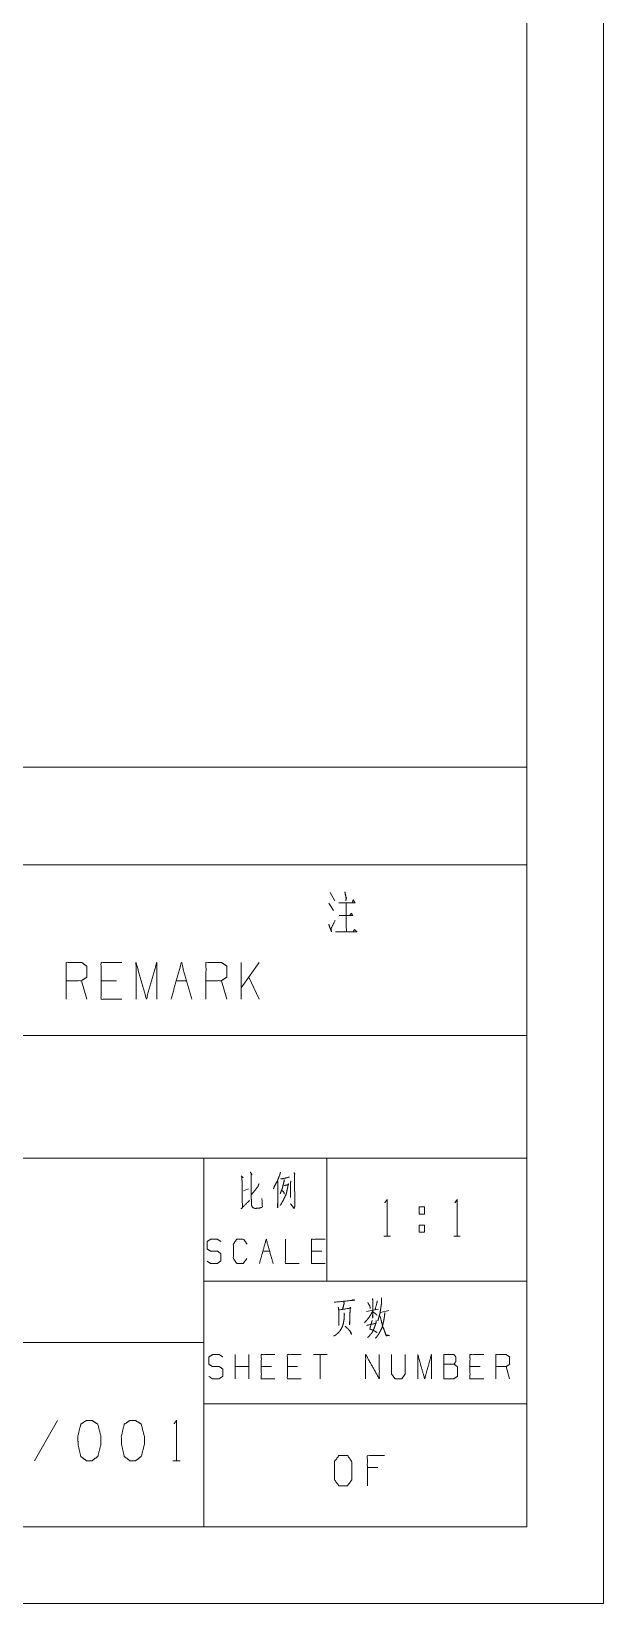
# Paper-space layout 'SHT2' of a CAD drawing. Header units: millimetres. Extents: x 0 to 210, y 0 to 297.
# Drawn here: x 172.8 to 210, y 0 to 102.4 of the extents above; entities that cross this region are included whole.
import ezdxf

# ---------------------------------------------------------------- set-up
doc = ezdxf.new("R2010")
doc.units = ezdxf.units.MM
doc.layers.add('101', color=7, linetype='Continuous', true_color=0xffffff)

psp = doc.layouts.new('SHT2')

# ---------------------------------------------------------------- linework, layer by layer
at = {"layer": '101', "color": 133, "linetype": 'Continuous', "lineweight": 18}
for p, q in [((210, 0), (210, 297)), ((205, 5), (205, 292)), ((25, 37), (205, 37)), ((25, 29), (205, 29)), ((184, 29), (184, 5)), ((192, 29), (192, 21)), ((184, 21), (205, 21)), ((75, 17), (184, 17)), ((184, 13), (205, 13)), ((25, 5), (205, 5)), ((25, 5), (205, 5)), ((0, 0), (210, 0))]:
    psp.add_line(p, q, dxfattribs=at)
at = {"layer": '101', "color": 72, "linetype": 'Continuous', "lineweight": 18}
for p, q in [((158, 54.46), (205, 54.46)), ((205, 54.46), (205, 48.11)), ((158, 48.11), (205, 48.11)), ((205, 48.11), (205, 37)), ((192.21, 46.3), (192.51, 45.75)), ((192.12, 45.6), (192.42, 45.12)), ((186.41, 39.36), (186.41, 41.74)), ((187.58, 41.74), (186.41, 40.09)), ((176.37, 39.36), (176.04, 40.56)), ((178.31, 40.56), (177.31, 40.56)), ((182.19, 40.56), (182.87, 40.56)), ((185.48, 39.36), (185.14, 40.56)), ((187.58, 39.36), (186.91, 40.79)), ((158, 37), (205, 37)), ((186.57, 26.88), (186.89, 27.01)), ((198.01, 24.65), (198.35, 24.65)), ((198.01, 24.65), (198.01, 24.18)), ((195.7, 23.93), (196.13, 23.93)), ((200.25, 23.93), (200.68, 23.93)), ((187.83, 22.95), (188.27, 22.95)), ((191.67, 22.95), (191, 22.95)), ((194.57, 19.02), (195.36, 19.18)), ((195.48, 18.95), (196.02, 19.08)), ((186.03, 14.64), (186.03, 16.21)), ((186.92, 15.43), (186.03, 15.43)), ((186.92, 14.64), (186.92, 16.21)), ((188.4, 15.43), (187.73, 15.43)), ((190.09, 15.43), (189.43, 15.43)), ((192.01, 16.21), (191.12, 16.21)), ((191.57, 16.21), (191.57, 14.64)), ((201.97, 15.43), (201.31, 15.43)), ((203.89, 14.64), (203.67, 15.43)), ((174.46, 11.92), (172.98, 9.3)), ((181.97, 9.3), (182.44, 9.3)), ((195.32, 8.85), (194.63, 8.85))]:
    psp.add_line(p, q, dxfattribs=at)
for points, knots in [([(193.17, 46.35), (193.26, 45.87), (193.27, 45.98), (193.22, 45.75)], [0, 0, 0.592187, 0.716659, 1, 1]), ([(193.26, 45.6), (193.26, 43.75), (192.55, 43.75), (193.94, 43.75), (193.8, 43.9), (193.71, 43.75)], [0, 0, 0.426897, 0.590045, 0.912257, 0.959827, 1, 1]), ([(192.78, 45.62), (193.84, 45.62), (193.71, 45.83), (193.66, 45.65)], [0, 0, 0.717264, 0.876322, 1, 1]), ([(192.12, 44.23), (192.3, 43.73), (192.27, 43.95), (192.53, 44.48)], [0, 0, 0.393933, 0.563116, 1, 1]), ([(192.8, 44.8), (193.68, 44.8), (193.59, 44.95), (193.5, 44.83)], [0, 0, 0.729814, 0.873584, 1, 1]), ([(175.03, 39.36), (175.03, 41.74), (176.04, 41.74), (176.37, 41.51), (176.37, 40.79), (176.04, 40.56), (175.03, 40.56)], [0, 0, 0.400951, 0.571036, 0.639278, 0.761673, 0.829915, 1, 1]), ([(178.65, 39.36), (177.31, 39.36), (177.31, 41.74), (178.65, 41.74)], [0, 0, 0.265392, 0.734608, 1, 1]), ([(179.58, 39.36), (179.58, 41.74), (180.25, 39.36), (180.93, 41.74), (180.93, 39.36)], [0, 0, 0.245192, 0.5, 0.754808, 1, 1]), ([(184.13, 39.36), (184.13, 41.74), (185.14, 41.74), (185.48, 41.51), (185.48, 40.79), (185.14, 40.56), (184.13, 40.56)], [0, 0, 0.400951, 0.571036, 0.639278, 0.761673, 0.829915, 1, 1]), ([(186.41, 27.86), (186.56, 27.73), (186.47, 27.77), (186.5, 25.79), (186.41, 25.7), (186.97, 26.26)], [0, 0, 0.060255, 0.090729, 0.71461, 0.752496, 1, 1]), ([(187.01, 28.09), (187.13, 27.94), (187.08, 27.98), (187.08, 27.55), (187.08, 26.72), (187.08, 26.43), (187.08, 26.33), (187.1, 25.93), (187.14, 25.83), (187.2, 25.77), (187.33, 25.73), (187.6, 25.75), (187.79, 25.81), (187.8, 25.83), (187.77, 26.37)], [0, 0, 0.050888, 0.067372, 0.186119, 0.412301, 0.491466, 0.519738, 0.627249, 0.657961, 0.681273, 0.718989, 0.79117, 0.845839, 0.852764, 1, 1]), ([(188.97, 28.09), (188.96, 27.98), (188.78, 27.53), (188.63, 27.26), (188.52, 27.01)], [0, 0, 0.089069, 0.504979, 0.766001, 1, 1]), ([(188.99, 27.67), (189.01, 27.65), (189.04, 27.65), (189.56, 27.77), (189.51, 27.77), (189.44, 27.73)], [0, 0, 0.049781, 0.090425, 0.822292, 0.883256, 1, 1]), ([(189.86, 28.06), (189.92, 27.98), (189.89, 27.96), (189.91, 25.91), (189.91, 25.89), (189.89, 25.77), (189.86, 25.73), (189.63, 26.04), (189.86, 25.75), (189.89, 25.83)], [0, 0, 0.031371, 0.042462, 0.676474, 0.682878, 0.721568, 0.737253, 0.857567, 0.972831, 1, 1]), ([(187.08, 26.62), (187.51, 27.15), (187.58, 27.34)], [0, 0, 0.77398, 1, 1]), ([(188.81, 27.53), (188.8, 25.77), (188.78, 25.89), (188.78, 25.91), (188.8, 26.1)], [0, 0, 0.841012, 0.900786, 0.910681, 1, 1]), ([(189.22, 27.61), (189.23, 27.57), (189.16, 27.28), (189.09, 27.01), (189.01, 26.82), (188.96, 26.68)], [0, 0, 0.044894, 0.350479, 0.635591, 0.840224, 1, 1]), ([(189.22, 27.22), (189.51, 27.28), (189.48, 27.34), (189.45, 27.11), (189.4, 26.91), (189.37, 26.74), (189.31, 26.57), (189.23, 26.43), (189.16, 26.26), (189.09, 26.14), (189.01, 25.99), (188.96, 25.93)], [0, 0, 0.158182, 0.194476, 0.315843, 0.429568, 0.518472, 0.611327, 0.697145, 0.792857, 0.869066, 0.954883, 1, 1]), ([(189.07, 26.91), (189.2, 26.78), (189.23, 26.68)], [0, 0, 0.6273, 1, 1]), ([(189.64, 27.51), (189.67, 27.46), (189.64, 27.44), (189.64, 26.45), (189.63, 26.55), (189.64, 26.68)], [0, 0, 0.038712, 0.066084, 0.824707, 0.904517, 1, 1]), ([(195.77, 26.1), (195.91, 26.3), (195.91, 23.93)], [0, 0, 0.09349, 1, 1]), ([(198.01, 25.35), (198.01, 25.83), (198.35, 25.83), (198.35, 25.35), (198.01, 25.35)], [0, 0, 0.292908, 0.5, 0.792908, 1, 1]), ([(200.33, 26.1), (200.47, 26.3), (200.47, 23.93)], [0, 0, 0.09349, 1, 1]), ([(198.35, 24.65), (198.35, 24.18), (198.01, 24.18)], [0, 0, 0.585816, 1, 1]), ([(184.2, 22.3), (184.42, 22.15), (184.88, 22.15), (185.1, 22.32), (185.1, 22.78), (184.88, 22.95), (184.43, 22.95), (184.2, 23.09), (184.2, 23.57), (184.43, 23.72), (184.88, 23.72), (185.1, 23.57)], [0, 0, 0.068033, 0.184053, 0.254519, 0.372335, 0.442802, 0.555844, 0.62637, 0.748394, 0.81892, 0.931963, 1, 1]), ([(186.79, 22.47), (186.56, 22.15), (186.13, 22.15), (185.91, 22.47), (185.91, 23.41), (186.13, 23.72), (186.58, 23.72), (186.8, 23.41)], [0, 0, 0.114566, 0.243364, 0.357934, 0.638584, 0.753153, 0.88543, 1, 1]), ([(187.61, 22.15), (188.05, 23.72), (188.5, 22.15)], [0, 0, 0.499999, 1, 1]), ([(189.3, 23.72), (189.3, 22.15), (190.19, 22.15)], [0, 0, 0.638737, 1, 1]), ([(191.89, 22.15), (191, 22.15), (191, 23.72), (191.89, 23.72)], [0, 0, 0.265388, 0.734612, 1, 1]), ([(192.48, 19.62), (193.82, 19.76), (193.76, 19.78), (193.62, 19.76)], [0, 0, 0.865803, 0.905501, 1, 1]), ([(193.09, 19.68), (193.12, 19.55), (193.02, 19.16)], [0, 0, 0.238945, 1, 1]), ([(194.66, 19.6), (194.79, 19.37), (194.82, 19.22)], [0, 0, 0.640218, 1, 1]), ([(194.96, 19.87), (194.99, 19.72), (194.99, 18.58), (194.96, 18.73), (194.99, 18.85)], [0, 0, 0.094654, 0.823642, 0.918295, 1, 1]), ([(195.26, 19.72), (195.26, 19.62), (195.14, 19.14)], [0, 0, 0.174306, 1, 1]), ([(195.56, 19.91), (195.56, 19.78), (195.55, 19.55), (195.51, 19.27), (195.46, 18.95), (195.4, 18.71), (195.33, 18.48), (195.32, 18.42)], [0, 0, 0.081859, 0.232245, 0.425428, 0.632112, 0.800315, 0.957949, 1, 1]), ([(193.11, 18.91), (193.14, 18.79), (193.12, 18.75), (193.11, 18.46), (193.06, 18.21), (193.02, 18.06), (192.95, 17.92), (192.86, 17.77), (192.71, 17.61), (192.56, 17.48), (192.45, 17.42)], [0, 0, 0.073226, 0.098425, 0.264943, 0.409701, 0.496587, 0.589742, 0.686971, 0.813796, 0.923946, 1, 1]), ([(192.74, 19.29), (192.77, 19.12), (192.78, 18.69), (192.78, 18.11), (192.77, 18.19), (192.77, 18.33)], [0, 0, 0.119124, 0.427225, 0.837795, 0.897357, 1, 1]), ([(192.77, 19.12), (193.56, 19.24), (193.52, 19.29), (193.5, 18.93), (193.5, 18.56), (193.49, 18.33), (193.47, 18.15), (193.46, 18.23), (193.49, 18.42)], [0, 0, 0.351979, 0.378529, 0.533489, 0.697424, 0.797813, 0.880033, 0.917027, 1, 1]), ([(194.98, 19.04), (194.85, 18.81), (194.72, 18.6), (194.58, 18.44), (194.45, 18.29)], [0, 0, 0.287233, 0.555137, 0.786183, 1, 1]), ([(194.57, 18.11), (195.2, 18.25), (195.21, 18.44), (195.21, 18.35), (195.14, 18.11), (195.04, 17.84), (194.93, 17.63), (194.82, 17.51), (194.72, 17.38), (194.64, 17.32)], [0, 0, 0.304469, 0.392577, 0.431617, 0.55371, 0.68947, 0.798366, 0.878841, 0.95475, 1, 1]), ([(194.95, 18.46), (194.79, 17.88), (194.89, 17.84), (195.01, 17.8), (195.13, 17.73), (195.27, 17.65)], [0, 0, 0.529111, 0.626299, 0.735529, 0.852099, 1, 1]), ([(194.99, 19), (195.17, 18.87), (195.26, 18.77)], [0, 0, 0.613114, 1, 1]), ([(195.77, 18.95), (195.73, 18.6), (195.68, 18.35), (195.64, 18.15), (195.58, 17.96), (195.46, 17.71), (195.36, 17.53), (195.24, 17.36), (195.15, 17.28)], [0, 0, 0.194372, 0.332632, 0.448612, 0.555646, 0.70616, 0.822691, 0.933849, 1, 1]), ([(195.45, 18.69), (195.48, 18.64), (195.62, 18.06), (195.73, 17.8), (195.83, 17.51), (195.86, 17.44), (196.08, 17.46), (195.86, 17.48), (195.78, 17.61)], [0, 0, 0.026719, 0.34174, 0.493478, 0.65546, 0.691638, 0.807834, 0.92403, 1, 1]), ([(193.18, 18.06), (193.38, 17.88), (193.5, 17.75), (193.56, 17.67), (193.6, 17.51), (193.52, 17.71)], [0, 0, 0.292978, 0.473572, 0.580854, 0.762109, 1, 1]), ([(184.32, 14.79), (184.54, 14.64), (185, 14.64), (185.22, 14.8), (185.22, 15.27), (185, 15.43), (184.56, 15.43), (184.32, 15.58), (184.32, 16.06), (184.56, 16.21), (185, 16.21), (185.22, 16.06)], [0, 0, 0.068037, 0.184053, 0.254519, 0.372335, 0.442801, 0.555843, 0.62637, 0.748394, 0.81892, 0.931963, 1, 1]), ([(188.62, 14.64), (187.73, 14.64), (187.73, 16.21), (188.62, 16.21)], [0, 0, 0.265391, 0.734609, 1, 1]), ([(190.32, 14.64), (189.43, 14.64), (189.43, 16.21), (190.32, 16.21)], [0, 0, 0.265391, 0.734609, 1, 1]), ([(194.52, 14.64), (194.52, 16.21), (195.41, 14.64), (195.41, 16.21)], [0, 0, 0.317574, 0.682426, 1, 1]), ([(196.21, 16.21), (196.21, 14.95), (196.43, 14.64), (196.87, 14.64), (197.1, 14.95), (197.1, 16.21)], [0, 0, 0.33715, 0.438597, 0.557783, 0.66285, 1, 1]), ([(197.91, 14.64), (197.91, 16.21), (198.36, 14.64), (198.8, 16.21), (198.8, 14.64)], [0, 0, 0.245192, 0.5, 0.754808, 1, 1]), ([(199.61, 15.58), (199.61, 16.21), (200.28, 16.21), (200.38, 16.06), (200.38, 15.75), (200.28, 15.58), (199.61, 15.58), (199.61, 14.64), (200.26, 14.64), (200.49, 14.79), (200.49, 15.43), (200.28, 15.58)], [0, 0, 0.115918, 0.238848, 0.272469, 0.330428, 0.366583, 0.489513, 0.66339, 0.784161, 0.833486, 0.952454, 1, 1]), ([(202.2, 14.64), (201.31, 14.64), (201.31, 16.21), (202.2, 16.21)], [0, 0, 0.265388, 0.734612, 1, 1]), ([(203, 14.64), (203, 16.21), (203.67, 16.21), (203.89, 16.06), (203.89, 15.58), (203.67, 15.43), (203, 15.43)], [0, 0, 0.400954, 0.571038, 0.639279, 0.761675, 0.829916, 1, 1]), ([(176.72, 9.3), (177.09, 9.58), (177.29, 10.35), (177.29, 10.88), (177.09, 11.68), (176.72, 11.92), (176.35, 11.92), (175.98, 11.68), (175.79, 10.88), (175.81, 10.35), (175.98, 9.58), (176.35, 9.3), (176.72, 9.3)], [0, 0, 0.067525, 0.183972, 0.260584, 0.380944, 0.446142, 0.500307, 0.565504, 0.685864, 0.762529, 0.87831, 0.945836, 1, 1]), ([(179.55, 9.3), (179.92, 9.58), (180.12, 10.35), (180.12, 10.88), (179.92, 11.68), (179.55, 11.92), (179.18, 11.92), (178.81, 11.68), (178.62, 10.88), (178.64, 10.35), (178.81, 9.58), (179.18, 9.3), (179.55, 9.3)], [0, 0, 0.067525, 0.183971, 0.260583, 0.380942, 0.446139, 0.500303, 0.565504, 0.685863, 0.762528, 0.878308, 0.945836, 1, 1]), ([(182.05, 11.7), (182.21, 11.92), (182.21, 9.3)], [0, 0, 0.093489, 1, 1]), ([(192.78, 7.67), (193.34, 7.67), (193.62, 8.06), (193.62, 9.24), (193.34, 9.64), (192.78, 9.64), (192.49, 9.24), (192.49, 8.06), (192.78, 7.67)], [0, 0, 0.102686, 0.191621, 0.409478, 0.498413, 0.601099, 0.691621, 0.909478, 1, 1]), ([(194.63, 7.67), (194.63, 9.64), (195.74, 9.64)], [0, 0, 0.638731, 1, 1])]:
    psp.add_open_spline(points, degree=1, knots=knots, dxfattribs=at)
psp.add_open_spline([(181.86, 39.36), (182.53, 41.74), (183.2, 39.36)], degree=1, dxfattribs=at)

doc.saveas('drawing.dxf')
